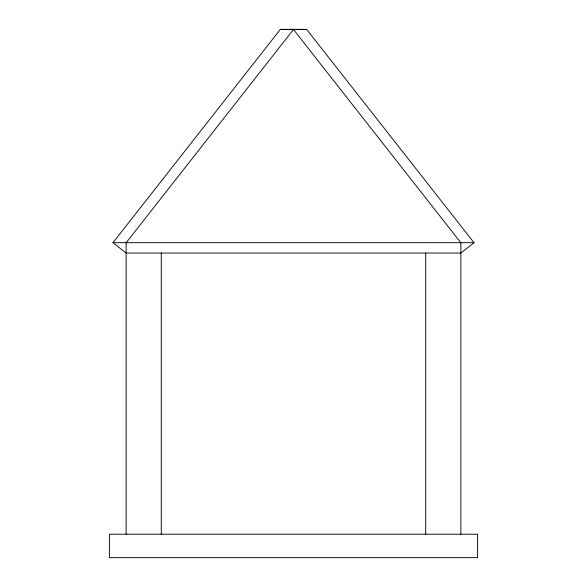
<?xml version="1.0" encoding="UTF-8"?>
<svg xmlns="http://www.w3.org/2000/svg" width="587" height="587" viewBox="0 0 587 587"><rect width="100%" height="100%" fill="white"/><g stroke="black" fill="none" stroke-linecap="round" stroke-linejoin="round"><path stroke-width="0.88" d="M112.968 242.71L280.322 29.409L293.485 29.35L306.656 29.409L474.032 242.71L460.868 253.041L126.132 253.041L112.968 242.71L474.032 242.71M306.656 29.409L280.322 29.409M460.868 534.221L460.868 242.776L293.485 29.475L126.132 242.776L126.132 534.221M425.707 253.041L425.707 534.221M161.264 253.041L161.264 534.221M477.605 534.221L109.395 534.221L109.395 557.65L477.605 557.65L477.605 534.221"/></g></svg>
